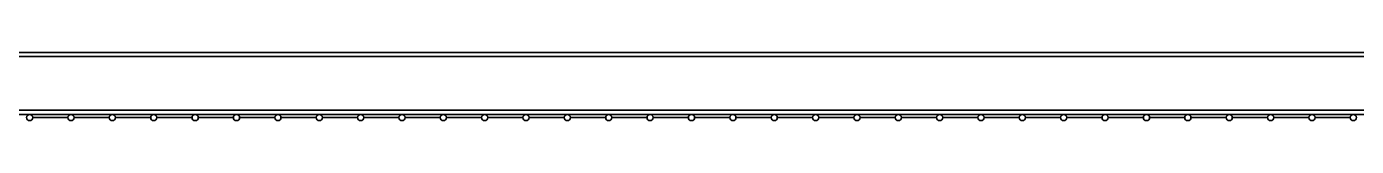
# Model space of a CAD drawing. Header units: millimetres. Extents: x 0 to 420, y 0 to 297.
# Drawn here: x 156.58 to 163.01, y 151.58 to 151.91 of the extents above; entities that cross this region are included whole.
import ezdxf

# ---------------------------------------------------------------- set-up
doc = ezdxf.new("R2010")
doc.units = ezdxf.units.MM

msp = doc.modelspace()

# ---------------------------------------------------------------- linework, layer by layer
at = {"color": 7, "linetype": 'Continuous', "lineweight": 35}
for p, q in [((163.7932, 151.9086), (155.1932, 151.9086)), ((163.7932, 151.8886), (155.1932, 151.8886)), ((163.7932, 151.6286), (155.1932, 151.6286)), ((163.7932, 151.6086), (155.1932, 151.6086)), ((156.6082, 151.5936), (156.7782, 151.5936)), ((156.8082, 151.5936), (156.9782, 151.5936)), ((157.0082, 151.5936), (157.1782, 151.5936)), ((157.2082, 151.5936), (157.3782, 151.5936)), ((157.4082, 151.5936), (157.5782, 151.5936)), ((157.6082, 151.5936), (157.7782, 151.5936)), ((157.8082, 151.5936), (157.9782, 151.5936)), ((158.0082, 151.5936), (158.1782, 151.5936)), ((158.2082, 151.5936), (158.3782, 151.5936)), ((158.4082, 151.5936), (158.5782, 151.5936)), ((158.6082, 151.5936), (158.7782, 151.5936)), ((158.8082, 151.5936), (158.9782, 151.5936)), ((159.0082, 151.5936), (159.1782, 151.5936)), ((159.2082, 151.5936), (159.3782, 151.5936)), ((159.4082, 151.5936), (159.5782, 151.5936)), ((159.6082, 151.5936), (159.7782, 151.5936)), ((159.8082, 151.5936), (159.9782, 151.5936)), ((160.0082, 151.5936), (160.1782, 151.5936)), ((160.2082, 151.5936), (160.3782, 151.5936)), ((160.4082, 151.5936), (160.5782, 151.5936)), ((160.6082, 151.5936), (160.7782, 151.5936)), ((160.8082, 151.5936), (160.9782, 151.5936)), ((161.0082, 151.5936), (161.1782, 151.5936)), ((161.2082, 151.5936), (161.3782, 151.5936)), ((161.4082, 151.5936), (161.5782, 151.5936)), ((161.6082, 151.5936), (161.7782, 151.5936)), ((161.8082, 151.5936), (161.9782, 151.5936)), ((162.0082, 151.5936), (162.1782, 151.5936)), ((162.2082, 151.5936), (162.3782, 151.5936)), ((162.4082, 151.5936), (162.5782, 151.5936)), ((162.6082, 151.5936), (162.7782, 151.5936)), ((162.8082, 151.5936), (162.9782, 151.5936))]:
    msp.add_line(p, q, dxfattribs=at)
for centre in [(156.5932, 151.5936), (156.7932, 151.5936), (156.9932, 151.5936), (157.1932, 151.5936), (157.3932, 151.5936), (157.5932, 151.5936), (157.7932, 151.5936), (157.9932, 151.5936), (158.1932, 151.5936), (158.3932, 151.5936), (158.5932, 151.5936), (158.7932, 151.5936), (158.9932, 151.5936), (159.1932, 151.5936), (159.3932, 151.5936), (159.5932, 151.5936), (159.7932, 151.5936), (159.9932, 151.5936), (160.1932, 151.5936), (160.3932, 151.5936), (160.5932, 151.5936), (160.7932, 151.5936), (160.9932, 151.5936), (161.1932, 151.5936), (161.3932, 151.5936), (161.5932, 151.5936), (161.7932, 151.5936), (161.9932, 151.5936), (162.1932, 151.5936), (162.3932, 151.5936), (162.5932, 151.5936), (162.7932, 151.5936), (162.9932, 151.5936)]:
    msp.add_circle(centre, 0.015, dxfattribs=at)

doc.saveas('drawing.dxf')
